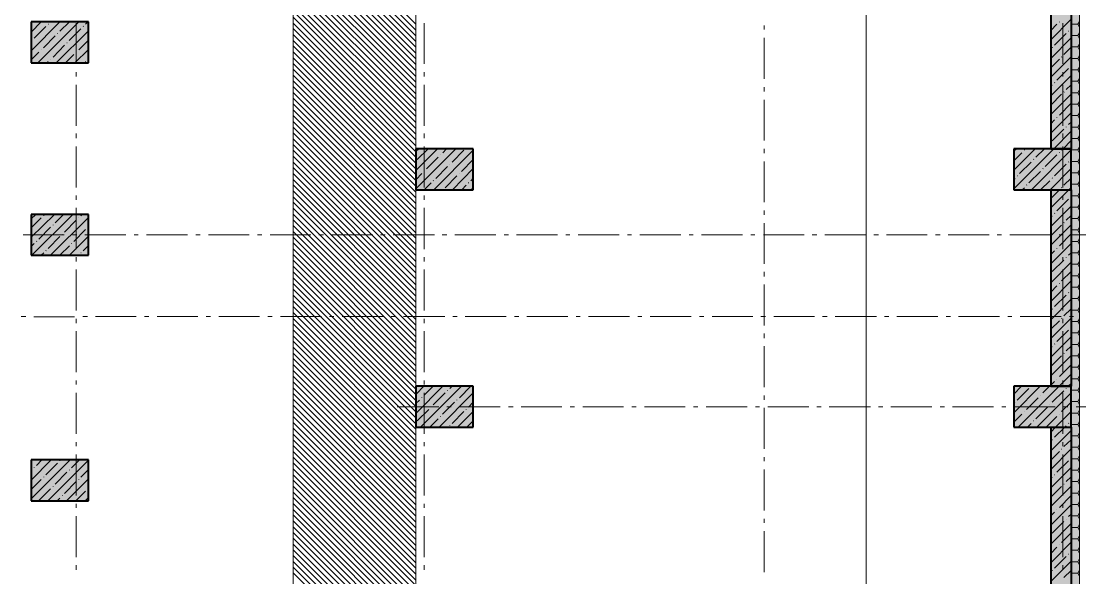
# Model space of a CAD drawing. Header units: millimetres. Extents: x -401725 to 250493, y 305116 to 802890.
# Drawn here: x -375097.91 to -375092.82, y 508982.23 to 508984.91 of the extents above; entities that cross this region are included whole.
import ezdxf

# ---------------------------------------------------------------- set-up
doc = ezdxf.new("R2010")
doc.units = ezdxf.units.MM
doc.layers.add('PDF _Геометрия', color=7, linetype='Continuous', true_color=0x1d1d1d)
doc.layers.add('PDF _Сплошная заливка', color=7, linetype='Continuous', true_color=0xffffff)

msp = doc.modelspace()

# ---------------------------------------------------------------- linework, layer by layer
at = {"layer": 'PDF _Геометрия', "color": 8, "lineweight": 9, "true_color": 0x808080}
msp.add_lwpolyline([(-375093.8513, 508988.3288), (-375093.8513, 508972.0015)], dxfattribs=at)
at = {"layer": 'PDF _Геометрия', "color": 7, "lineweight": 9}
for points in [[(-375092.8263, 508987.8988), (-375092.8263, 508970.4574)], [(-375092.8663, 508987.8605), (-375092.8663, 508970.4566)], [(-375092.8663, 508987.8588), (-375092.8663, 508970.4566)], [(-375096.6063, 508986.2254), (-375096.6063, 508979.9554)], [(-375096.0165, 508980.1621), (-375096.0165, 508986.2256)], [(-375092.9646, 508984.2954), (-375092.9646, 508985.2604)], [(-375097.8665, 508984.9071), (-375097.5914, 508984.9071)], [(-375097.8663, 508984.7088), (-375097.8663, 508984.9071)], [(-375097.6498, 508984.9005), (-375097.6498, 508984.7038)], [(-375097.5914, 508984.9071), (-375097.5914, 508984.7088)], [(-375095.9763, 508984.7038), (-375095.9763, 508984.9004)], [(-375092.9065, 508984.7038), (-375092.9065, 508984.9005)], [(-375094.3431, 508984.8688), (-375094.3431, 508984.8888)], [(-375094.3431, 508984.6321), (-375094.3431, 508984.8288)], [(-375097.5914, 508984.7088), (-375097.8665, 508984.7088)], [(-375097.6498, 508984.6638), (-375097.6498, 508984.6438)], [(-375095.9763, 508984.6438), (-375095.9763, 508984.6638)], [(-375092.9065, 508984.6438), (-375092.9065, 508984.6638)], [(-375097.6498, 508984.6038), (-375097.6498, 508984.4071)], [(-375095.9763, 508984.4071), (-375095.9763, 508984.6038)], [(-375094.3431, 508984.5721), (-375094.3431, 508984.5921)], [(-375092.9065, 508984.4071), (-375092.9065, 508984.6038)], [(-375094.3431, 508984.3355), (-375094.3431, 508984.5321)], [(-375097.6498, 508984.3688), (-375097.6498, 508984.3471)], [(-375095.9763, 508984.3471), (-375095.9763, 508984.3688)], [(-375092.9065, 508984.3471), (-375092.9065, 508984.3688)], [(-375097.6498, 508984.3071), (-375097.6498, 508984.1105)], [(-375096.0165, 508984.0988), (-375096.0165, 508984.2955)], [(-375096.0163, 508984.2954), (-375095.7413, 508984.2954)], [(-375095.9763, 508984.1104), (-375095.9763, 508984.3071)], [(-375095.7413, 508984.2954), (-375095.7413, 508984.0988)], [(-375094.3431, 508984.2755), (-375094.3431, 508984.2955)], [(-375093.1415, 508984.0988), (-375093.1415, 508984.2955)], [(-375092.9065, 508984.1105), (-375092.9065, 508984.3071)], [(-375094.3431, 508984.0388), (-375094.3431, 508984.2354)], [(-375095.7413, 508984.0988), (-375096.0163, 508984.0988)], [(-375092.9646, 508983.1538), (-375092.9646, 508984.0988)], [(-375097.6498, 508984.0721), (-375097.6498, 508984.0505)], [(-375095.9763, 508984.0504), (-375095.9763, 508984.0721)], [(-375092.9065, 508984.0505), (-375092.9065, 508984.0721)], [(-375097.8665, 508983.9805), (-375097.5914, 508983.9805)], [(-375097.8663, 508983.7838), (-375097.8663, 508983.9804)], [(-375097.6498, 508984.0121), (-375097.6498, 508983.8138)], [(-375097.5914, 508983.9805), (-375097.5914, 508983.7838)], [(-375095.9763, 508983.8138), (-375095.9763, 508984.0121)], [(-375094.3431, 508983.9788), (-375094.3431, 508983.9988)], [(-375092.9065, 508983.8138), (-375092.9065, 508984.0121)], [(-375094.3431, 508983.7421), (-375094.3431, 508983.9388)], [(-375097.9048, 508983.8821), (-375097.7082, 508983.8821)], [(-375097.6681, 508983.8821), (-375097.6465, 508983.8821)], [(-375097.6079, 508983.8821), (-375097.4113, 508983.8821)], [(-375097.3716, 508983.8821), (-375097.3515, 508983.8821)], [(-375097.3113, 508983.8821), (-375097.1146, 508983.8821)], [(-375097.0748, 508983.8821), (-375097.0548, 508983.8821)], [(-375097.0146, 508983.8821), (-375096.8179, 508983.8821)], [(-375096.7781, 508983.8821), (-375096.7582, 508983.8821)], [(-375096.7179, 508983.8821), (-375096.5213, 508983.8821)], [(-375096.4833, 508983.8821), (-375096.4615, 508983.8821)], [(-375096.4212, 508983.8821), (-375096.2246, 508983.8821)], [(-375096.1865, 508983.8821), (-375096.1649, 508983.8821)], [(-375096.1262, 508983.8821), (-375095.928, 508983.8821)], [(-375095.8898, 508983.8821), (-375095.8682, 508983.8821)], [(-375095.8296, 508983.8821), (-375095.6329, 508983.8821)], [(-375095.593, 508983.8821), (-375095.5713, 508983.8821)], [(-375095.5328, 508983.8821), (-375095.3363, 508983.8821)], [(-375095.2966, 508983.8821), (-375095.2765, 508983.8821)], [(-375095.2363, 508983.8821), (-375095.0396, 508983.8821)], [(-375094.9998, 508983.8821), (-375094.9798, 508983.8821)], [(-375094.9395, 508983.8821), (-375094.743, 508983.8821)], [(-375094.7031, 508983.8821), (-375094.6832, 508983.8821)], [(-375094.6429, 508983.8821), (-375094.4463, 508983.8821)], [(-375094.4066, 508983.8821), (-375094.3865, 508983.8821)], [(-375094.3463, 508983.8821), (-375094.1496, 508983.8821)], [(-375094.1113, 508983.8821), (-375094.0896, 508983.8821)], [(-375094.0513, 508983.8821), (-375093.853, 508983.8821)], [(-375093.8146, 508983.8821), (-375093.7929, 508983.8821)], [(-375093.7547, 508983.8821), (-375093.558, 508983.8821)], [(-375093.5181, 508983.8821), (-375093.4963, 508983.8821)], [(-375093.4581, 508983.8821), (-375093.2613, 508983.8821)], [(-375093.2216, 508983.8821), (-375093.2015, 508983.8821)], [(-375093.1614, 508983.8821), (-375092.9646, 508983.8821)], [(-375092.9248, 508983.8821), (-375092.9049, 508983.8821)], [(-375092.8647, 508983.8821), (-375092.668, 508983.8821)], [(-375097.5914, 508983.7838), (-375097.8665, 508983.7838)], [(-375097.6498, 508983.7755), (-375097.6498, 508983.7538)], [(-375095.9763, 508983.7538), (-375095.9763, 508983.7754)], [(-375092.9065, 508983.7538), (-375092.9065, 508983.7755)], [(-375097.6498, 508983.7155), (-375097.6498, 508983.5188)], [(-375095.9763, 508983.5188), (-375095.9763, 508983.7154)], [(-375094.3431, 508983.6821), (-375094.3431, 508983.7038)], [(-375092.9065, 508983.5188), (-375092.9065, 508983.7155)], [(-375094.3431, 508983.4455), (-375094.3431, 508983.6438)], [(-375097.9146, 508983.4888), (-375097.8929, 508983.4888)], [(-375097.8545, 508983.4887), (-375097.6579, 508983.4887)], [(-375097.6498, 508983.4788), (-375097.6498, 508983.4571)], [(-375097.6179, 508983.4888), (-375097.5963, 508983.4888)], [(-375097.5579, 508983.4888), (-375097.3613, 508983.4888)], [(-375097.3216, 508983.4888), (-375097.3015, 508983.4888)], [(-375097.2613, 508983.4888), (-375097.0646, 508983.4888)], [(-375097.0249, 508983.4888), (-375097.0048, 508983.4888)], [(-375096.9646, 508983.4888), (-375096.768, 508983.4888)], [(-375096.7281, 508983.4888), (-375096.7082, 508983.4888)], [(-375096.6679, 508983.4888), (-375096.4713, 508983.4888)], [(-375096.4328, 508983.4888), (-375096.4113, 508983.4888)], [(-375096.3712, 508983.4888), (-375096.1746, 508983.4888)], [(-375096.1363, 508983.4888), (-375096.1146, 508983.4888)], [(-375096.0762, 508983.4888), (-375095.878, 508983.4888)], [(-375095.9763, 508983.4571), (-375095.9763, 508983.4788)], [(-375095.8396, 508983.4888), (-375095.8179, 508983.4888)], [(-375095.7796, 508983.4888), (-375095.5829, 508983.4888)], [(-375095.543, 508983.4888), (-375095.5213, 508983.4888)], [(-375095.4828, 508983.4888), (-375095.2863, 508983.4888)], [(-375095.2464, 508983.4888), (-375095.2265, 508983.4888)], [(-375095.1863, 508983.4888), (-375094.9896, 508983.4888)], [(-375094.9499, 508983.4888), (-375094.9299, 508983.4888)], [(-375094.8897, 508983.4888), (-375094.693, 508983.4888)], [(-375094.6528, 508983.4888), (-375094.6329, 508983.4888)], [(-375094.5929, 508983.4888), (-375094.3963, 508983.4888)], [(-375094.3579, 508983.4888), (-375094.3363, 508983.4888)], [(-375094.2963, 508983.4888), (-375094.0996, 508983.4888)], [(-375094.0614, 508983.4888), (-375094.0396, 508983.4888)], [(-375094.0013, 508983.4888), (-375093.803, 508983.4888)], [(-375093.7646, 508983.4888), (-375093.7429, 508983.4888)], [(-375093.7047, 508983.4888), (-375093.508, 508983.4888)], [(-375093.4678, 508983.4888), (-375093.4463, 508983.4888)], [(-375093.408, 508983.4888), (-375093.2113, 508983.4888)], [(-375093.1713, 508983.4888), (-375093.1513, 508983.4888)], [(-375093.1114, 508983.4888), (-375092.9146, 508983.4888)], [(-375092.9065, 508983.4571), (-375092.9065, 508983.4788)], [(-375092.8745, 508983.4888), (-375092.8546, 508983.4888)], [(-375097.6498, 508983.4188), (-375097.6498, 508983.2221)], [(-375095.9763, 508983.2221), (-375095.9763, 508983.4188)], [(-375092.9065, 508983.2221), (-375092.9065, 508983.4188)], [(-375094.3431, 508983.3855), (-375094.3431, 508983.4071)], [(-375094.3431, 508983.1504), (-375094.3431, 508983.3471)], [(-375097.6498, 508983.1821), (-375097.6498, 508983.1621)], [(-375095.9763, 508983.1621), (-375095.9763, 508983.1821)], [(-375092.9065, 508983.1621), (-375092.9065, 508983.1821)], [(-375097.6498, 508983.1221), (-375097.6498, 508982.9255)], [(-375096.0165, 508982.9571), (-375096.0165, 508983.1538)], [(-375096.0163, 508983.1538), (-375095.7413, 508983.1538)], [(-375095.9763, 508982.9254), (-375095.9763, 508983.1221)], [(-375095.7413, 508983.1538), (-375095.7413, 508982.9571)], [(-375094.3431, 508983.0888), (-375094.3431, 508983.1104)], [(-375093.1415, 508982.9571), (-375093.1415, 508983.1538)], [(-375092.9065, 508982.9255), (-375092.9065, 508983.1221)], [(-375096.1064, 508983.0555), (-375095.9065, 508983.0555)], [(-375095.8681, 508983.0555), (-375095.8465, 508983.0555)], [(-375095.8082, 508983.0555), (-375095.6115, 508983.0555)], [(-375095.5716, 508983.0555), (-375095.5498, 508983.0555)], [(-375095.5115, 508983.0555), (-375095.3148, 508983.0555)], [(-375095.2746, 508983.0555), (-375095.2548, 508983.0555)], [(-375095.2149, 508983.0555), (-375095.0181, 508983.0555)], [(-375094.9781, 508983.0555), (-375094.9581, 508983.0555)], [(-375094.9181, 508983.0555), (-375094.7215, 508983.0555)], [(-375094.6814, 508983.0555), (-375094.6615, 508983.0555)], [(-375094.6216, 508983.0555), (-375094.4248, 508983.0555)], [(-375094.3848, 508983.0555), (-375094.3648, 508983.0555)], [(-375094.3431, 508982.8538), (-375094.3431, 508983.0505)], [(-375094.3247, 508983.0555), (-375094.1282, 508983.0555)], [(-375094.0899, 508983.0555), (-375094.0681, 508983.0555)], [(-375094.0299, 508983.0555), (-375093.8315, 508983.0555)], [(-375093.7931, 508983.0555), (-375093.7715, 508983.0555)], [(-375093.7331, 508983.0555), (-375093.5365, 508983.0555)], [(-375093.4966, 508983.0555), (-375093.4748, 508983.0555)], [(-375093.4364, 508983.0555), (-375093.2398, 508983.0555)], [(-375093.1998, 508983.0555), (-375093.1798, 508983.0555)], [(-375093.1398, 508983.0555), (-375092.9432, 508983.0555)], [(-375092.9031, 508983.0555), (-375092.8831, 508983.0555)], [(-375092.8431, 508983.0555), (-375092.6465, 508983.0555)], [(-375095.7413, 508982.9571), (-375096.0163, 508982.9571)], [(-375092.9646, 508981.8354), (-375092.9646, 508982.9571)], [(-375097.6498, 508982.8855), (-375097.6498, 508982.8655)], [(-375095.9763, 508982.8654), (-375095.9763, 508982.8854)], [(-375092.9065, 508982.8655), (-375092.9065, 508982.8855)], [(-375097.6498, 508982.8255), (-375097.6498, 508982.6288)], [(-375095.9763, 508982.6288), (-375095.9763, 508982.8254)], [(-375094.3431, 508982.7938), (-375094.3431, 508982.8138)], [(-375092.9065, 508982.6288), (-375092.9065, 508982.8255)], [(-375097.8665, 508982.8004), (-375097.5914, 508982.8004)], [(-375097.8663, 508982.6038), (-375097.8663, 508982.8004)], [(-375097.5914, 508982.8004), (-375097.5914, 508982.6038)], [(-375094.3431, 508982.5571), (-375094.3431, 508982.7538)], [(-375097.5914, 508982.6038), (-375097.8665, 508982.6038)], [(-375097.6498, 508982.5888), (-375097.6498, 508982.5688)], [(-375095.9763, 508982.5688), (-375095.9763, 508982.5888)], [(-375092.9065, 508982.5688), (-375092.9065, 508982.5888)], [(-375097.6498, 508982.5288), (-375097.6498, 508982.3321)], [(-375095.9763, 508982.3321), (-375095.9763, 508982.5288)], [(-375094.3431, 508982.4971), (-375094.3431, 508982.5171)], [(-375092.9065, 508982.3321), (-375092.9065, 508982.5288)], [(-375094.3431, 508982.2604), (-375094.3431, 508982.4571)], [(-375097.6498, 508982.2938), (-375097.6498, 508982.2721)], [(-375095.9763, 508982.2721), (-375095.9763, 508982.2938)], [(-375092.9065, 508982.2721), (-375092.9065, 508982.2938)]]:
    msp.add_lwpolyline(points, dxfattribs=at)
at = {"layer": 'PDF _Геометрия', "color": 9, "lineweight": 9, "true_color": 0xc3c3c3}
for points in [[(-375096.0165, 508984.8955), (-375096.6066, 508985.4855)], [(-375096.0165, 508984.8671), (-375096.6066, 508985.4571)], [(-375096.0165, 508984.8388), (-375096.6066, 508985.4305)], [(-375096.0165, 508984.8121), (-375096.6066, 508985.4021)], [(-375096.0165, 508984.7838), (-375096.6066, 508985.3738)], [(-375096.0165, 508984.7555), (-375096.6066, 508985.3471)], [(-375096.0165, 508984.7288), (-375096.6066, 508985.3188)], [(-375096.0165, 508984.7005), (-375096.6066, 508985.2905)], [(-375096.0165, 508984.6721), (-375096.6066, 508985.2638)], [(-375096.0165, 508984.6438), (-375096.6066, 508985.2355)], [(-375096.0165, 508984.6171), (-375096.6066, 508985.2072)], [(-375096.0165, 508984.5888), (-375096.6066, 508985.1788)], [(-375096.0165, 508984.5605), (-375096.6066, 508985.1522)], [(-375096.0165, 508984.5338), (-375096.6066, 508985.1238)], [(-375096.0165, 508984.5055), (-375096.6066, 508985.0955)], [(-375096.0165, 508984.4771), (-375096.6066, 508985.0688)], [(-375096.0165, 508984.4505), (-375096.6066, 508985.0405)], [(-375096.0165, 508984.4221), (-375096.6066, 508985.0121)], [(-375096.0165, 508984.3938), (-375096.6066, 508984.9838)], [(-375096.0165, 508984.3655), (-375096.6066, 508984.9571)], [(-375096.0165, 508984.3388), (-375096.6066, 508984.9288)], [(-375096.0165, 508984.3105), (-375096.6066, 508984.9005)], [(-375096.0165, 508984.2821), (-375096.6066, 508984.8738)], [(-375096.0165, 508984.2555), (-375096.6066, 508984.8455)], [(-375096.0165, 508984.2271), (-375096.6066, 508984.8172)], [(-375096.0165, 508984.1988), (-375096.6066, 508984.7905)], [(-375096.0165, 508984.1721), (-375096.6066, 508984.7622)], [(-375096.0165, 508984.1438), (-375096.6066, 508984.7338)], [(-375096.0165, 508984.1155), (-375096.6066, 508984.7055)], [(-375096.0165, 508984.0871), (-375096.6066, 508984.6788)], [(-375096.0165, 508984.0605), (-375096.6066, 508984.6505)], [(-375096.0165, 508984.0321), (-375096.6066, 508984.6221)], [(-375096.0165, 508984.0038), (-375096.6066, 508984.5955)], [(-375096.0165, 508983.9771), (-375096.6066, 508984.5672)], [(-375096.0165, 508983.9488), (-375096.6066, 508984.5388)], [(-375096.0165, 508983.9205), (-375096.6066, 508984.5122)], [(-375096.0165, 508983.8921), (-375096.6066, 508984.4838)], [(-375096.0165, 508983.8655), (-375096.6066, 508984.4555)], [(-375096.0165, 508983.8371), (-375096.6066, 508984.4272)], [(-375096.0165, 508983.8088), (-375096.6066, 508984.4005)], [(-375096.0165, 508983.7821), (-375096.6066, 508984.3722)], [(-375096.0165, 508983.7538), (-375096.6066, 508984.3438)], [(-375096.0165, 508983.7255), (-375096.6066, 508984.3172)], [(-375096.0165, 508983.6988), (-375096.6066, 508984.2888)], [(-375096.0165, 508983.6705), (-375096.6066, 508984.2605)], [(-375096.0165, 508983.6421), (-375096.6066, 508984.2322)], [(-375096.0165, 508983.6138), (-375096.6066, 508984.2055)], [(-375096.0165, 508983.5871), (-375096.6066, 508984.1772)], [(-375096.0165, 508983.5588), (-375096.6066, 508984.1488)], [(-375096.0165, 508983.5305), (-375096.6066, 508984.1222)], [(-375096.0165, 508983.5038), (-375096.6066, 508984.0938)], [(-375096.0165, 508983.4755), (-375096.6066, 508984.0655)], [(-375096.0165, 508983.4471), (-375096.6066, 508984.0388)], [(-375096.0165, 508983.4205), (-375096.6066, 508984.0105)], [(-375096.0165, 508983.3921), (-375096.6066, 508983.9822)], [(-375096.0165, 508983.3638), (-375096.6066, 508983.9538)], [(-375096.0165, 508983.3355), (-375096.6066, 508983.9272)], [(-375096.0165, 508983.3088), (-375096.6066, 508983.8988)], [(-375096.0165, 508983.2805), (-375096.6066, 508983.8705)], [(-375096.0165, 508983.2522), (-375096.6066, 508983.8438)], [(-375096.0165, 508983.2255), (-375096.6066, 508983.8155)], [(-375096.0165, 508983.1972), (-375096.6066, 508983.7872)], [(-375096.0165, 508983.1688), (-375096.6066, 508983.7605)], [(-375096.0165, 508983.1405), (-375096.6066, 508983.7322)], [(-375096.0165, 508983.1138), (-375096.6066, 508983.7038)], [(-375096.0165, 508983.0855), (-375096.6066, 508983.6755)], [(-375096.0165, 508983.0571), (-375096.6066, 508983.6488)], [(-375096.0165, 508983.0305), (-375096.6066, 508983.6205)], [(-375096.0165, 508983.0021), (-375096.6066, 508983.5922)], [(-375096.0165, 508982.9738), (-375096.6066, 508983.5655)], [(-375096.0165, 508982.9471), (-375096.6066, 508983.5372)], [(-375096.0165, 508982.9188), (-375096.6066, 508983.5088)], [(-375096.0165, 508982.8905), (-375096.6066, 508983.4805)], [(-375096.0165, 508982.8622), (-375096.6066, 508983.4538)], [(-375096.0165, 508982.8355), (-375096.6066, 508983.4255)], [(-375096.0165, 508982.8072), (-375096.6066, 508983.3972)], [(-375096.0165, 508982.7788), (-375096.6066, 508983.3705)], [(-375096.0165, 508982.7522), (-375096.6066, 508983.3422)], [(-375096.0165, 508982.7238), (-375096.6066, 508983.3138)], [(-375096.0165, 508982.6955), (-375096.6066, 508983.2872)], [(-375096.0165, 508982.6671), (-375096.6066, 508983.2588)], [(-375096.0165, 508982.6405), (-375096.6066, 508983.2305)], [(-375096.0165, 508982.6121), (-375096.6066, 508983.2022)], [(-375096.0165, 508982.5838), (-375096.6066, 508983.1755)], [(-375096.0165, 508982.5571), (-375096.6066, 508983.1472)], [(-375096.0165, 508982.5288), (-375096.6066, 508983.1188)], [(-375096.0165, 508982.5005), (-375096.6066, 508983.0922)], [(-375096.0165, 508982.4738), (-375096.6066, 508983.0638)], [(-375096.0165, 508982.4455), (-375096.6066, 508983.0355)], [(-375096.0165, 508982.4172), (-375096.6066, 508983.0088)], [(-375096.0165, 508982.3888), (-375096.6066, 508982.9805)], [(-375096.0165, 508982.3622), (-375096.6066, 508982.9522)], [(-375096.0165, 508982.3338), (-375096.6066, 508982.9238)], [(-375096.0165, 508982.3055), (-375096.6066, 508982.8972)], [(-375096.0165, 508982.2788), (-375096.6066, 508982.8688)], [(-375096.0165, 508982.2505), (-375096.6066, 508982.8405)], [(-375096.0165, 508982.2221), (-375096.6066, 508982.8138)], [(-375096.0165, 508982.1955), (-375096.6066, 508982.7855)], [(-375096.0165, 508982.1671), (-375096.6066, 508982.7572)], [(-375096.0165, 508982.1388), (-375096.6066, 508982.7288)], [(-375096.0165, 508982.1105), (-375096.6066, 508982.7022)], [(-375096.0165, 508982.0838), (-375096.6066, 508982.6738)], [(-375096.0165, 508982.0555), (-375096.6066, 508982.6455)], [(-375096.0165, 508982.0272), (-375096.6066, 508982.6188)], [(-375096.0165, 508982.0005), (-375096.6066, 508982.5905)], [(-375096.0165, 508981.9722), (-375096.6066, 508982.5622)], [(-375096.0165, 508981.9438), (-375096.6066, 508982.5355)], [(-375096.0165, 508981.9155), (-375096.6066, 508982.5072)], [(-375096.0165, 508981.8888), (-375096.6066, 508982.4788)], [(-375096.0165, 508981.8605), (-375096.6066, 508982.4505)], [(-375096.0165, 508981.8321), (-375096.6066, 508982.4238)], [(-375096.0165, 508981.8055), (-375096.6066, 508982.3955)], [(-375096.0165, 508981.7771), (-375096.6066, 508982.3672)], [(-375096.0165, 508981.7488), (-375096.6066, 508982.3405)], [(-375096.0165, 508981.7221), (-375096.6066, 508982.3122)], [(-375096.0165, 508981.6938), (-375096.6066, 508982.2838)], [(-375096.0165, 508981.6655), (-375096.6066, 508982.2572)]]:
    msp.add_lwpolyline(points, dxfattribs=at)
at = {"layer": 'PDF _Геометрия', "color": 7, "lineweight": 40}
for points in [[(-375092.8663, 508985.2604), (-375092.8663, 508984.2954), (-375093.1414, 508984.2954)], [(-375092.9646, 508985.2604), (-375092.9646, 508984.2954)], [(-375097.5914, 508984.9071), (-375097.8665, 508984.9071)], [(-375097.8663, 508984.9071), (-375097.8663, 508984.7088)], [(-375097.5914, 508984.7088), (-375097.5914, 508984.9071)], [(-375097.8665, 508984.7088), (-375097.5914, 508984.7088)], [(-375096.0165, 508984.2955), (-375096.0165, 508984.0988)], [(-375095.7413, 508984.2954), (-375096.0163, 508984.2954)], [(-375095.7413, 508984.0988), (-375095.7413, 508984.2954)], [(-375093.1415, 508984.2955), (-375093.1415, 508984.0988)], [(-375092.9646, 508984.0988), (-375092.8663, 508984.0988), (-375092.8663, 508984.2954)], [(-375092.9646, 508984.2954), (-375092.8663, 508984.2954)], [(-375096.0163, 508984.0988), (-375095.7413, 508984.0988)], [(-375092.8663, 508984.0988), (-375092.8663, 508983.1538), (-375093.1414, 508983.1538)], [(-375093.1414, 508984.0988), (-375092.8663, 508984.0988)], [(-375092.9646, 508984.0988), (-375092.9646, 508983.1538)], [(-375097.5914, 508983.9805), (-375097.8665, 508983.9805)], [(-375097.8663, 508983.9804), (-375097.8663, 508983.7838)], [(-375097.5914, 508983.7838), (-375097.5914, 508983.9805)], [(-375097.8665, 508983.7838), (-375097.5914, 508983.7838)], [(-375096.0165, 508983.1538), (-375096.0165, 508982.9571)], [(-375095.7413, 508983.1538), (-375096.0163, 508983.1538)], [(-375095.7413, 508982.9571), (-375095.7413, 508983.1538)], [(-375093.1415, 508983.1538), (-375093.1415, 508982.9571)], [(-375092.9646, 508982.9571), (-375092.8663, 508982.9571), (-375092.8663, 508983.1538)], [(-375092.9646, 508983.1538), (-375092.8663, 508983.1538)], [(-375096.0163, 508982.9571), (-375095.7413, 508982.9571)], [(-375092.8663, 508982.9571), (-375092.8663, 508981.8354), (-375093.1414, 508981.8354)], [(-375093.1414, 508982.9571), (-375092.8663, 508982.9571)], [(-375092.9646, 508982.9571), (-375092.9646, 508981.8354)], [(-375097.5914, 508982.8004), (-375097.8665, 508982.8004)], [(-375097.8663, 508982.8004), (-375097.8663, 508982.6038)], [(-375097.5914, 508982.6038), (-375097.5914, 508982.8004)], [(-375097.8665, 508982.6038), (-375097.5914, 508982.6038)]]:
    msp.add_lwpolyline(points, dxfattribs=at)
at = {"layer": 'PDF _Геометрия', "lineweight": 9}
for points in [[(-375097.8664, 508984.9021), (-375097.863, 508984.9071)], [(-375097.8663, 508984.7671), (-375097.728, 508984.9071)], [(-375097.8662, 508984.8571), (-375097.8179, 508984.9071)], [(-375097.8348, 508984.7088), (-375097.6381, 508984.9071)], [(-375097.7848, 508984.8955), (-375097.7832, 508984.8955)], [(-375097.7731, 508984.9055), (-375097.7731, 508984.9071)], [(-375097.728, 508984.8621), (-375097.6829, 508984.9071)], [(-375097.6048, 508984.8954), (-375097.593, 508984.9071)], [(-375092.9649, 508984.8654), (-375092.9347, 508984.8955)], [(-375092.9646, 508984.8204), (-375092.8663, 508984.9188)], [(-375092.9231, 508984.9055), (-375092.9231, 508984.9071)], [(-375092.8663, 508984.8954), (-375092.8348, 508984.8954)], [(-375092.8347, 508984.8954), (-375092.8263, 508984.9088)], [(-375092.8263, 508984.8804), (-375092.8347, 508984.8954)], [(-375097.8515, 508984.8271), (-375097.7965, 508984.8838)], [(-375097.7465, 508984.7088), (-375097.5914, 508984.8638)], [(-375097.7398, 508984.8504), (-375097.7381, 508984.8504)], [(-375097.6831, 508984.8171), (-375097.6281, 508984.8721)], [(-375097.6164, 508984.8838), (-375097.6147, 508984.8855)], [(-375092.9462, 508984.7938), (-375092.8896, 508984.8504)], [(-375092.8796, 508984.8621), (-375092.878, 508984.8621)], [(-375092.8679, 508984.8721), (-375092.8663, 508984.8738)], [(-375092.8663, 508984.8405), (-375092.8348, 508984.8405)], [(-375092.8347, 508984.8405), (-375092.8263, 508984.8538)], [(-375092.8263, 508984.8254), (-375092.8347, 508984.8405)], [(-375097.8631, 508984.8171), (-375097.8614, 508984.8171)], [(-375097.8065, 508984.7821), (-375097.7514, 508984.8388)], [(-375097.7612, 508984.7371), (-375097.7063, 508984.7938)], [(-375097.6947, 508984.8054), (-375097.693, 508984.8054)], [(-375097.638, 508984.7721), (-375097.5914, 508984.8188)], [(-375092.9646, 508984.7304), (-375092.8663, 508984.8288)], [(-375092.8347, 508984.7854), (-375092.8263, 508984.7988)], [(-375097.8662, 508984.7238), (-375097.8296, 508984.7604)], [(-375097.8179, 508984.7721), (-375097.8179, 508984.7721)], [(-375097.7016, 508984.7088), (-375097.6615, 508984.7488)], [(-375097.6563, 508984.7088), (-375097.5914, 508984.7738)], [(-375097.6498, 508984.7605), (-375097.6498, 508984.7605)], [(-375092.9646, 508984.6404), (-375092.8663, 508984.7388)], [(-375092.9581, 508984.7821), (-375092.9565, 508984.7838)], [(-375092.913, 508984.7371), (-375092.9114, 508984.7388)], [(-375092.9013, 508984.7488), (-375092.8663, 508984.7838)], [(-375092.8663, 508984.7855), (-375092.8348, 508984.7855)], [(-375092.8263, 508984.7704), (-375092.8347, 508984.7854)], [(-375092.8347, 508984.7305), (-375092.8263, 508984.7438)], [(-375097.7898, 508984.7088), (-375097.7848, 508984.7155)], [(-375097.7731, 508984.7271), (-375097.7731, 508984.7271)], [(-375097.6047, 508984.7154), (-375097.6047, 508984.7171)], [(-375097.5931, 508984.7271), (-375097.5914, 508984.7288)], [(-375092.9648, 508984.6854), (-375092.9231, 508984.7271)], [(-375092.8679, 508984.6921), (-375092.8663, 508984.6938)], [(-375092.8663, 508984.7305), (-375092.8348, 508984.7305)], [(-375092.8263, 508984.7154), (-375092.8347, 508984.7305)], [(-375092.8347, 508984.6754), (-375092.8263, 508984.6888)], [(-375092.9646, 508984.5504), (-375092.8663, 508984.6488)], [(-375092.9345, 508984.6254), (-375092.8796, 508984.6821)], [(-375092.8663, 508984.6755), (-375092.8348, 508984.6755)], [(-375092.8263, 508984.6604), (-375092.8347, 508984.6754)], [(-375092.9648, 508984.5954), (-375092.9581, 508984.6038)], [(-375092.9464, 508984.6138), (-375092.9448, 508984.6155)], [(-375092.8897, 508984.5804), (-375092.8663, 508984.6038)], [(-375092.8663, 508984.6204), (-375092.8348, 508984.6204)], [(-375092.8347, 508984.6204), (-375092.8263, 508984.6338)], [(-375092.8263, 508984.6055), (-375092.8347, 508984.6204)], [(-375092.9647, 508984.5054), (-375092.913, 508984.5588)], [(-375092.9646, 508984.4604), (-375092.8663, 508984.5588)], [(-375092.9013, 508984.5688), (-375092.8997, 508984.5704)], [(-375092.8663, 508984.5654), (-375092.8348, 508984.5654)], [(-375092.8347, 508984.5654), (-375092.8263, 508984.5788)], [(-375092.8263, 508984.5504), (-375092.8347, 508984.5654)], [(-375092.9231, 508984.4571), (-375092.8682, 508984.5138)], [(-375092.8663, 508984.5105), (-375092.8348, 508984.5105)], [(-375092.8347, 508984.5104), (-375092.8263, 508984.5238)], [(-375092.8263, 508984.4955), (-375092.8347, 508984.5104)], [(-375092.9647, 508984.4154), (-375092.9464, 508984.4355)], [(-375092.9646, 508984.3704), (-375092.8663, 508984.4688)], [(-375092.9347, 508984.4455), (-375092.9347, 508984.4471)], [(-375092.8663, 508984.4555), (-375092.8348, 508984.4555)], [(-375092.8347, 508984.4555), (-375092.8263, 508984.4688)], [(-375092.8263, 508984.4404), (-375092.8347, 508984.4555)], [(-375092.9579, 508984.3338), (-375092.9013, 508984.3904)], [(-375092.8896, 508984.4004), (-375092.8896, 508984.4021)], [(-375092.8795, 508984.4121), (-375092.8663, 508984.4238)], [(-375092.8663, 508984.4005), (-375092.8348, 508984.4005)], [(-375092.8347, 508984.4004), (-375092.8263, 508984.4138)], [(-375092.8263, 508984.3854), (-375092.8347, 508984.4004)], [(-375092.9495, 508984.2954), (-375092.8663, 508984.3804)], [(-375092.9045, 508984.2954), (-375092.8663, 508984.3354)], [(-375092.8663, 508984.3455), (-375092.8348, 508984.3455)], [(-375092.8347, 508984.3455), (-375092.8263, 508984.3588)], [(-375092.8263, 508984.3304), (-375092.8347, 508984.3455)], [(-375096.0165, 508984.1038), (-375095.8247, 508984.2954)], [(-375096.0163, 508984.1938), (-375095.913, 508984.2954)], [(-375096.0162, 508984.2838), (-375096.0029, 508984.2954)], [(-375096.0115, 508984.2438), (-375095.9581, 508984.2955)], [(-375095.9314, 508984.0988), (-375095.7413, 508984.2888)], [(-375095.8881, 508984.2771), (-375095.8698, 508984.2955)], [(-375095.843, 508984.2321), (-375095.7864, 508984.2888)], [(-375093.1416, 508984.2838), (-375093.1298, 508984.2955)], [(-375093.1414, 508984.1038), (-375092.9497, 508984.2955)], [(-375093.1413, 508984.1938), (-375093.0396, 508984.2954)], [(-375093.0915, 508984.2888), (-375093.0915, 508984.2905)], [(-375093.0578, 508984.0988), (-375092.8663, 508984.2904)], [(-375093.0364, 508984.2555), (-375092.9948, 508984.2954)], [(-375092.9132, 508984.2888), (-375092.9049, 508984.2955)], [(-375092.8663, 508984.2904), (-375092.8348, 508984.2904)], [(-375092.8347, 508984.2904), (-375092.8263, 508984.3038)], [(-375092.8263, 508984.2754), (-375092.8347, 508984.2904)], [(-375095.9664, 508984.1988), (-375095.9098, 508984.2555)], [(-375095.8981, 508984.2671), (-375095.8981, 508984.2671)], [(-375095.798, 508984.1871), (-375095.7413, 508984.2438)], [(-375093.1415, 508984.2388), (-375093.1032, 508984.2771)], [(-375093.1147, 508984.1771), (-375093.0581, 508984.2321)], [(-375093.048, 508984.2438), (-375093.0464, 508984.2455)], [(-375092.9915, 508984.2105), (-375092.9347, 508984.2671)], [(-375092.9231, 508984.2771), (-375092.9231, 508984.2788)], [(-375092.8796, 508984.2321), (-375092.878, 508984.2338)], [(-375092.8679, 508984.2438), (-375092.8663, 508984.2454)], [(-375092.8663, 508984.2355), (-375092.8348, 508984.2355)], [(-375092.8347, 508984.2354), (-375092.8263, 508984.2488)], [(-375092.8263, 508984.2205), (-375092.8347, 508984.2354)], [(-375095.9763, 508984.1871), (-375095.9763, 508984.1888)], [(-375095.9214, 508984.1538), (-375095.8647, 508984.2104)], [(-375095.853, 508984.2221), (-375095.853, 508984.2221)], [(-375095.8413, 508984.0988), (-375095.7413, 508984.2004)], [(-375093.0696, 508984.1321), (-375093.013, 508984.1871)], [(-375093.0029, 508984.1988), (-375093.0013, 508984.2004)], [(-375092.9679, 508984.0988), (-375092.8663, 508984.2004)], [(-375092.9462, 508984.1654), (-375092.8896, 508984.2221)], [(-375092.8663, 508984.1805), (-375092.8348, 508984.1805)], [(-375092.8347, 508984.1804), (-375092.8263, 508984.1938)], [(-375092.8263, 508984.1654), (-375092.8347, 508984.1804)], [(-375096.0163, 508984.1488), (-375095.988, 508984.1771)], [(-375095.9765, 508984.0988), (-375095.9432, 508984.1321)], [(-375095.9332, 508984.1421), (-375095.9315, 508984.1438)], [(-375095.8764, 508984.1088), (-375095.8198, 508984.1655)], [(-375095.8082, 508984.1771), (-375095.8082, 508984.1771)], [(-375095.7648, 508984.1321), (-375095.7631, 508984.1321)], [(-375095.7529, 508984.1421), (-375095.7413, 508984.1554)], [(-375093.1414, 508984.1488), (-375093.1363, 508984.1538)], [(-375093.1262, 508984.1654), (-375093.1246, 508984.1654)], [(-375093.013, 508984.0988), (-375092.9682, 508984.1421)], [(-375092.9581, 508984.1538), (-375092.9565, 508984.1555)], [(-375092.9013, 508984.1204), (-375092.8663, 508984.1554)], [(-375092.8347, 508984.1254), (-375092.8263, 508984.1388)], [(-375095.7964, 508984.0988), (-375095.7747, 508984.1204)], [(-375095.7514, 508984.0988), (-375095.7413, 508984.1104)], [(-375093.1014, 508984.0988), (-375093.0915, 508984.1088)], [(-375093.0814, 508984.1205), (-375093.0798, 508984.1221)], [(-375092.9648, 508984.0571), (-375092.9231, 508984.0988)], [(-375092.9647, 508984.0121), (-375092.878, 508984.0988)], [(-375092.913, 508984.1088), (-375092.9114, 508984.1104)], [(-375092.8779, 508984.0988), (-375092.8663, 508984.1104)], [(-375092.8663, 508984.1255), (-375092.8348, 508984.1255)], [(-375092.8263, 508984.1104), (-375092.8347, 508984.1254)], [(-375092.8347, 508984.0705), (-375092.8263, 508984.0838)], [(-375092.9345, 508983.9971), (-375092.8796, 508984.0538)], [(-375092.8679, 508984.0638), (-375092.8663, 508984.0654)], [(-375092.8663, 508984.0705), (-375092.8348, 508984.0705)], [(-375092.8263, 508984.0554), (-375092.8347, 508984.0705)], [(-375092.8347, 508984.0154), (-375092.8263, 508984.0288)], [(-375097.8666, 508983.9588), (-375097.8448, 508983.9805)], [(-375097.8662, 508983.8704), (-375097.7546, 508983.9804)], [(-375097.8629, 508983.7838), (-375097.6664, 508983.9805)], [(-375097.8063, 508983.9738), (-375097.8063, 508983.9754)], [(-375097.7515, 508983.9405), (-375097.7115, 508983.9805)], [(-375097.628, 508983.9738), (-375097.6213, 508983.9804)], [(-375092.9648, 508983.9671), (-375092.9581, 508983.9738)], [(-375092.9646, 508983.9221), (-375092.8663, 508984.0204)], [(-375092.9464, 508983.9855), (-375092.9448, 508983.9871)], [(-375092.8897, 508983.9521), (-375092.8663, 508983.9754)], [(-375092.8663, 508984.0155), (-375092.8348, 508984.0155)], [(-375092.8263, 508984.0004), (-375092.8347, 508984.0154)], [(-375092.8347, 508983.9605), (-375092.8263, 508983.9738)], [(-375097.8662, 508983.9154), (-375097.8179, 508983.9638)], [(-375097.7732, 508983.7838), (-375097.5914, 508983.9655)], [(-375097.7614, 508983.9288), (-375097.7614, 508983.9305)], [(-375097.7064, 508983.8955), (-375097.6498, 508983.9521)], [(-375097.6381, 508983.9638), (-375097.6381, 508983.9638)], [(-375092.9647, 508983.8771), (-375092.913, 508983.9288)], [(-375092.9646, 508983.8321), (-375092.8663, 508983.9304)], [(-375092.9013, 508983.9405), (-375092.8997, 508983.9421)], [(-375092.8663, 508983.9604), (-375092.8348, 508983.9604)], [(-375092.8263, 508983.9454), (-375092.8347, 508983.9605)], [(-375097.8298, 508983.8621), (-375097.7731, 508983.9188)], [(-375097.7846, 508983.8171), (-375097.728, 508983.8738)], [(-375097.7163, 508983.8854), (-375097.7163, 508983.8854)], [(-375097.683, 508983.7838), (-375097.5914, 508983.8755)], [(-375097.6614, 508983.8505), (-375097.6047, 508983.9071)], [(-375097.593, 508983.9188), (-375097.593, 508983.9188)], [(-375092.9231, 508983.8288), (-375092.8682, 508983.8855)], [(-375092.8663, 508983.9055), (-375092.8348, 508983.9055)], [(-375092.8347, 508983.9054), (-375092.8263, 508983.9188)], [(-375092.8263, 508983.8904), (-375092.8347, 508983.9054)], [(-375097.8664, 508983.8255), (-375097.8514, 508983.8405)], [(-375097.8414, 508983.8504), (-375097.8397, 508983.8521)], [(-375097.728, 508983.7837), (-375097.6829, 508983.8288)], [(-375097.6732, 508983.8405), (-375097.6715, 508983.8405)], [(-375097.6164, 508983.8055), (-375097.5914, 508983.8304)], [(-375092.9646, 508983.7421), (-375092.8663, 508983.8404)], [(-375092.8663, 508983.8505), (-375092.8348, 508983.8505)], [(-375092.8347, 508983.8504), (-375092.8263, 508983.8638)], [(-375092.8263, 508983.8355), (-375092.8347, 508983.8504)], [(-375097.818, 508983.7838), (-375097.8063, 508983.7954)], [(-375097.7965, 508983.8055), (-375097.7949, 508983.8071)], [(-375097.6281, 508983.7955), (-375097.6264, 508983.7955)], [(-375097.5931, 508983.7838), (-375097.5914, 508983.7855)], [(-375092.9647, 508983.7871), (-375092.9464, 508983.8054)], [(-375092.9347, 508983.8171), (-375092.9347, 508983.8188)], [(-375092.8896, 508983.7721), (-375092.8896, 508983.7738)], [(-375092.8795, 508983.7838), (-375092.8663, 508983.7954)], [(-375092.8663, 508983.7955), (-375092.8348, 508983.7955)], [(-375092.8347, 508983.7954), (-375092.8263, 508983.8088)], [(-375092.8263, 508983.7804), (-375092.8347, 508983.7954)], [(-375092.9646, 508983.6521), (-375092.8663, 508983.7504)], [(-375092.9579, 508983.7054), (-375092.9013, 508983.7604)], [(-375092.8663, 508983.7405), (-375092.8348, 508983.7405)], [(-375092.8347, 508983.7404), (-375092.8263, 508983.7538)], [(-375092.8263, 508983.7255), (-375092.8347, 508983.7404)], [(-375092.9129, 508983.6604), (-375092.8663, 508983.7054)], [(-375092.8663, 508983.6854), (-375092.8348, 508983.6854)], [(-375092.8347, 508983.6854), (-375092.8263, 508983.6988)], [(-375092.8263, 508983.6704), (-375092.8347, 508983.6854)], [(-375092.9649, 508983.6071), (-375092.9347, 508983.6371)], [(-375092.9646, 508983.5621), (-375092.8663, 508983.6604)], [(-375092.9231, 508983.6488), (-375092.9231, 508983.6504)], [(-375092.8663, 508983.6305), (-375092.8348, 508983.6305)], [(-375092.8347, 508983.6304), (-375092.8263, 508983.6438)], [(-375092.8263, 508983.6154), (-375092.8347, 508983.6304)], [(-375092.9646, 508983.4738), (-375092.8663, 508983.5721)], [(-375092.9462, 508983.5371), (-375092.8896, 508983.5921)], [(-375092.8796, 508983.6038), (-375092.878, 508983.6054)], [(-375092.8679, 508983.6154), (-375092.8663, 508983.6171)], [(-375092.8663, 508983.5755), (-375092.8348, 508983.5755)], [(-375092.8347, 508983.5755), (-375092.8263, 508983.5888)], [(-375092.8263, 508983.5604), (-375092.8347, 508983.5755)], [(-375092.9581, 508983.5255), (-375092.9565, 508983.5271)], [(-375092.9013, 508983.4921), (-375092.8663, 508983.5271)], [(-375092.8663, 508983.5205), (-375092.8348, 508983.5205)], [(-375092.8347, 508983.5204), (-375092.8263, 508983.5338)], [(-375092.8263, 508983.5054), (-375092.8347, 508983.5204)], [(-375092.9648, 508983.4288), (-375092.9231, 508983.4688)], [(-375092.9646, 508983.3838), (-375092.8663, 508983.4821)], [(-375092.913, 508983.4804), (-375092.9114, 508983.4821)], [(-375092.8663, 508983.4655), (-375092.8348, 508983.4655)], [(-375092.8347, 508983.4654), (-375092.8263, 508983.4788)], [(-375092.8263, 508983.4505), (-375092.8347, 508983.4654)], [(-375092.9345, 508983.3688), (-375092.8796, 508983.4238)], [(-375092.8679, 508983.4354), (-375092.8663, 508983.4371)], [(-375092.8347, 508983.4104), (-375092.8263, 508983.4238)], [(-375092.9646, 508983.2938), (-375092.8663, 508983.3921)], [(-375092.8663, 508983.4105), (-375092.8348, 508983.4105)], [(-375092.8263, 508983.3954), (-375092.8347, 508983.4104)], [(-375092.8347, 508983.3554), (-375092.8263, 508983.3688)], [(-375092.9648, 508983.3388), (-375092.9581, 508983.3454)], [(-375092.9464, 508983.3571), (-375092.9448, 508983.3588)], [(-375092.9013, 508983.3121), (-375092.8997, 508983.3138)], [(-375092.8897, 508983.3238), (-375092.8663, 508983.3471)], [(-375092.8663, 508983.3554), (-375092.8348, 508983.3554)], [(-375092.8263, 508983.3405), (-375092.8347, 508983.3554)], [(-375092.8347, 508983.3004), (-375092.8263, 508983.3138)], [(-375092.9647, 508983.2488), (-375092.913, 508983.3004)], [(-375092.9646, 508983.2038), (-375092.8663, 508983.3021)], [(-375092.8663, 508983.3005), (-375092.8348, 508983.3005)], [(-375092.8263, 508983.2854), (-375092.8347, 508983.3004)], [(-375092.9247, 508983.1538), (-375092.8663, 508983.2121)], [(-375092.9231, 508983.2005), (-375092.8682, 508983.2555)], [(-375092.8663, 508983.2455), (-375092.8348, 508983.2455)], [(-375092.8347, 508983.2454), (-375092.8263, 508983.2588)], [(-375092.8263, 508983.2304), (-375092.8347, 508983.2454)], [(-375092.9647, 508983.1588), (-375092.9464, 508983.1771)], [(-375092.9347, 508983.1888), (-375092.9347, 508983.1888)], [(-375092.8795, 508983.1554), (-375092.8663, 508983.1671)], [(-375092.8663, 508983.1905), (-375092.8348, 508983.1905)], [(-375092.8347, 508983.1905), (-375092.8263, 508983.2038)], [(-375092.8263, 508983.1754), (-375092.8347, 508983.1905)], [(-375096.0163, 508983.1154), (-375095.9779, 508983.1538)], [(-375096.0162, 508983.0254), (-375095.888, 508983.1538)], [(-375095.9947, 508982.9571), (-375095.7981, 508983.1538)], [(-375095.9765, 508983.1105), (-375095.9331, 508983.1538)], [(-375095.9331, 508983.0654), (-375095.8763, 508983.1221)], [(-375095.9047, 508982.9571), (-375095.7413, 508983.1221)], [(-375095.8647, 508983.1321), (-375095.8647, 508983.1338)], [(-375095.853, 508983.1438), (-375095.8429, 508983.1538)], [(-375095.8079, 508983.0988), (-375095.753, 508983.1538)], [(-375093.1415, 508983.1155), (-375093.1048, 508983.1538)], [(-375093.1414, 508983.0271), (-375093.0146, 508983.1538)], [(-375093.1263, 508983.0871), (-375093.0698, 508983.1438)], [(-375093.1214, 508982.9571), (-375092.9247, 508983.1538)], [(-375093.0312, 508982.9571), (-375092.8663, 508983.1221)], [(-375093.013, 508983.1104), (-375093.013, 508983.1104)], [(-375093.0031, 508983.1221), (-375092.9698, 508983.1538)], [(-375092.9579, 508983.0771), (-375092.9013, 508983.1321)], [(-375092.8896, 508983.1438), (-375092.8896, 508983.1454)], [(-375092.8663, 508983.1355), (-375092.8348, 508983.1355)], [(-375092.8347, 508983.1354), (-375092.8263, 508983.1504)], [(-375092.8263, 508983.1204), (-375092.8347, 508983.1354)], [(-375096.0164, 508983.0704), (-375095.9997, 508983.0871)], [(-375095.988, 508983.0988), (-375095.988, 508983.1004)], [(-375095.8883, 508983.0205), (-375095.8315, 508983.0772)], [(-375095.8198, 508983.0871), (-375095.8198, 508983.0888)], [(-375095.7647, 508983.0538), (-375095.7413, 508983.0771)], [(-375093.1363, 508983.0771), (-375093.1363, 508983.0771)], [(-375093.0813, 508983.0421), (-375093.0247, 508983.0988)], [(-375092.9682, 508983.0655), (-375092.9682, 508983.0655)], [(-375092.9129, 508983.0321), (-375092.8663, 508983.0771)], [(-375092.8663, 508983.0804), (-375092.8348, 508983.0804)], [(-375092.8347, 508983.0804), (-375092.8263, 508983.0954)], [(-375092.8263, 508983.0655), (-375092.8347, 508983.0804)], [(-375096.0115, 508982.9871), (-375095.9549, 508983.0422)], [(-375095.9432, 508983.0538), (-375095.9432, 508983.0555)], [(-375095.8981, 508983.0088), (-375095.8981, 508983.0105)], [(-375095.843, 508982.9755), (-375095.7864, 508983.0321)], [(-375095.8164, 508982.9571), (-375095.7413, 508983.0321)], [(-375095.7747, 508983.0421), (-375095.7747, 508983.0438)], [(-375093.1415, 508982.9822), (-375093.1032, 508983.0205)], [(-375093.0915, 508983.0321), (-375093.0915, 508983.0321)], [(-375093.0365, 508982.9972), (-375092.9798, 508983.0538)], [(-375092.9864, 508982.9571), (-375092.9347, 508983.0088)], [(-375092.9412, 508982.9571), (-375092.8663, 508983.0321)], [(-375092.9231, 508983.0204), (-375092.9231, 508983.0204)], [(-375092.8663, 508983.0255), (-375092.8348, 508983.0255)], [(-375092.8347, 508983.0254), (-375092.8263, 508983.0405)], [(-375092.8263, 508983.0104), (-375092.8347, 508983.0254)], [(-375095.9499, 508982.9571), (-375095.9098, 508982.9971)], [(-375095.853, 508982.9638), (-375095.853, 508982.9654)], [(-375095.7713, 508982.9571), (-375095.7413, 508982.9871)], [(-375093.0763, 508982.9571), (-375093.0581, 508982.9754)], [(-375093.048, 508982.9871), (-375093.0464, 508982.9871)], [(-375092.9647, 508982.9338), (-375092.9413, 508982.9571)], [(-375092.9465, 508982.9088), (-375092.8964, 508982.9571)], [(-375092.8964, 508982.9571), (-375092.8896, 508982.9638)], [(-375092.8796, 508982.9754), (-375092.878, 508982.9771)], [(-375092.8679, 508982.9871), (-375092.8663, 508982.9871)], [(-375092.8663, 508982.9705), (-375092.8348, 508982.9705)], [(-375092.8347, 508982.9704), (-375092.8263, 508982.9854)], [(-375092.8263, 508982.9555), (-375092.8347, 508982.9704)], [(-375092.9646, 508982.8438), (-375092.8663, 508982.9421)], [(-375092.8663, 508982.9155), (-375092.8348, 508982.9155)], [(-375092.8347, 508982.9154), (-375092.8263, 508982.9304)], [(-375092.8263, 508982.9004), (-375092.8347, 508982.9154)], [(-375092.9581, 508982.8971), (-375092.9565, 508982.8971)], [(-375092.9013, 508982.8638), (-375092.8663, 508982.8971)], [(-375092.8663, 508982.8605), (-375092.8348, 508982.8605)], [(-375092.8347, 508982.8604), (-375092.8263, 508982.8754)], [(-375092.8263, 508982.8454), (-375092.8347, 508982.8604)], [(-375092.9648, 508982.7988), (-375092.9231, 508982.8405)], [(-375092.9646, 508982.7538), (-375092.8663, 508982.8538)], [(-375092.913, 508982.8521), (-375092.9114, 508982.8521)], [(-375092.8679, 508982.8071), (-375092.8663, 508982.8071)], [(-375092.8663, 508982.8055), (-375092.8348, 508982.8055)], [(-375092.8347, 508982.8055), (-375092.8263, 508982.8204)], [(-375092.8263, 508982.7904), (-375092.8347, 508982.8055)], [(-375097.8666, 508982.7021), (-375097.7699, 508982.8005)], [(-375097.8665, 508982.7921), (-375097.8598, 508982.8005)], [(-375097.8663, 508982.6121), (-375097.6797, 508982.8004)], [(-375097.8514, 508982.7621), (-375097.8514, 508982.7638)], [(-375097.8415, 508982.7738), (-375097.8147, 508982.8004)], [(-375097.7965, 508982.7288), (-375097.7397, 508982.7838)], [(-375097.7864, 508982.6038), (-375097.5914, 508982.7988)], [(-375097.728, 508982.7954), (-375097.728, 508982.7971)], [(-375097.6733, 508982.7621), (-375097.6348, 508982.8005)], [(-375097.6279, 508982.7171), (-375097.5914, 508982.7538)], [(-375092.9646, 508982.6654), (-375092.8663, 508982.7638)], [(-375092.9345, 508982.7404), (-375092.8796, 508982.7954)], [(-375092.8347, 508982.7504), (-375092.8263, 508982.7654)], [(-375097.8664, 508982.7471), (-375097.863, 508982.7505)], [(-375097.8662, 508982.6571), (-375097.8179, 508982.7054)], [(-375097.8063, 508982.7171), (-375097.8063, 508982.7187)], [(-375097.7512, 508982.6838), (-375097.6946, 508982.7404)], [(-375097.6965, 508982.6038), (-375097.5914, 508982.7088)], [(-375097.6829, 508982.7504), (-375097.6829, 508982.7521)], [(-375097.6381, 508982.7055), (-375097.6381, 508982.7071)], [(-375092.9648, 508982.7105), (-375092.9581, 508982.7171)], [(-375092.9464, 508982.7288), (-375092.9448, 508982.7288)], [(-375092.8897, 508982.6954), (-375092.8663, 508982.7188)], [(-375092.8663, 508982.7504), (-375092.8348, 508982.7504)], [(-375092.8263, 508982.7354), (-375092.8347, 508982.7504)], [(-375092.8347, 508982.6954), (-375092.8263, 508982.7104)], [(-375097.8298, 508982.6055), (-375097.7731, 508982.6605)], [(-375097.7614, 508982.6721), (-375097.7614, 508982.6738)], [(-375097.7064, 508982.6388), (-375097.6498, 508982.6955)], [(-375097.6513, 508982.6038), (-375097.6047, 508982.6504)], [(-375097.593, 508982.6604), (-375097.593, 508982.6621)], [(-375092.9647, 508982.6204), (-375092.913, 508982.6721)], [(-375092.9646, 508982.5754), (-375092.8663, 508982.6738)], [(-375092.9013, 508982.6838), (-375092.8997, 508982.6838)], [(-375092.8663, 508982.6955), (-375092.8348, 508982.6955)], [(-375092.8263, 508982.6805), (-375092.8347, 508982.6954)], [(-375092.8347, 508982.6404), (-375092.8263, 508982.6555)], [(-375097.7414, 508982.6038), (-375097.728, 508982.6155)], [(-375097.7163, 508982.6271), (-375097.7163, 508982.6288)], [(-375097.6063, 508982.6038), (-375097.5914, 508982.6188)], [(-375092.9231, 508982.5705), (-375092.8682, 508982.6271)], [(-375092.8663, 508982.6405), (-375092.8348, 508982.6405)], [(-375092.8263, 508982.6254), (-375092.8347, 508982.6404)], [(-375092.8347, 508982.5854), (-375092.8263, 508982.6004)], [(-375092.9647, 508982.5305), (-375092.9464, 508982.5488)], [(-375092.9646, 508982.4854), (-375092.8663, 508982.5838)], [(-375092.9347, 508982.5605), (-375092.9347, 508982.5605)], [(-375092.8663, 508982.5855), (-375092.8348, 508982.5855)], [(-375092.8263, 508982.5705), (-375092.8347, 508982.5854)], [(-375092.9579, 508982.4471), (-375092.9013, 508982.5038)], [(-375092.8896, 508982.5154), (-375092.8896, 508982.5154)], [(-375092.8795, 508982.5271), (-375092.8663, 508982.5388)], [(-375092.8663, 508982.5305), (-375092.8348, 508982.5305)], [(-375092.8347, 508982.5304), (-375092.8263, 508982.5455)], [(-375092.8263, 508982.5154), (-375092.8347, 508982.5304)], [(-375092.9646, 508982.3954), (-375092.8663, 508982.4938)], [(-375092.9129, 508982.4021), (-375092.8663, 508982.4488)], [(-375092.8663, 508982.4754), (-375092.8348, 508982.4754)], [(-375092.8347, 508982.4754), (-375092.8263, 508982.4904)], [(-375092.8263, 508982.4604), (-375092.8347, 508982.4754)], [(-375092.9646, 508982.3054), (-375092.8663, 508982.4038)], [(-375092.8663, 508982.4205), (-375092.8348, 508982.4205)], [(-375092.8347, 508982.4205), (-375092.8263, 508982.4354)], [(-375092.8263, 508982.4054), (-375092.8347, 508982.4205)], [(-375092.9649, 508982.3504), (-375092.9347, 508982.3805)], [(-375092.9231, 508982.3921), (-375092.9231, 508982.3921)], [(-375092.8796, 508982.3471), (-375092.878, 508982.3471)], [(-375092.8679, 508982.3588), (-375092.8663, 508982.3588)], [(-375092.8663, 508982.3655), (-375092.8348, 508982.3655)], [(-375092.8347, 508982.3654), (-375092.8263, 508982.3804)], [(-375092.8263, 508982.3504), (-375092.8347, 508982.3654)], [(-375092.9646, 508982.2154), (-375092.8663, 508982.3138)], [(-375092.9462, 508982.2788), (-375092.8896, 508982.3354)], [(-375092.8663, 508982.3105), (-375092.8348, 508982.3105)], [(-375092.8347, 508982.3104), (-375092.8263, 508982.3254)], [(-375092.8263, 508982.2955), (-375092.8347, 508982.3104)], [(-375092.9581, 508982.2688), (-375092.9565, 508982.2688)], [(-375092.9013, 508982.2338), (-375092.8663, 508982.2688)], [(-375092.8663, 508982.2555), (-375092.8348, 508982.2555)], [(-375092.8347, 508982.2554), (-375092.8263, 508982.2704)], [(-375092.8263, 508982.2404), (-375092.8347, 508982.2554)]]:
    msp.add_lwpolyline(points, dxfattribs=at)
at = {"layer": 'PDF _Сплошная заливка', "lineweight": 5, "transparency": 33554559}
for points in [[(-375092.8663, 508987.8988), (-375092.8263, 508987.8988), (-375092.8663, 508970.4574), (-375092.8263, 508970.4574)], [(-375092.9646, 508985.2604), (-375092.8663, 508985.2604), (-375092.9646, 508984.2954), (-375092.8663, 508984.2954)], [(-375097.8665, 508984.9071), (-375097.5914, 508984.9071), (-375097.8665, 508984.7088), (-375097.5914, 508984.7088)], [(-375096.0163, 508984.2954), (-375095.7413, 508984.2954), (-375096.0163, 508984.0988), (-375095.7413, 508984.0988)], [(-375093.1414, 508984.2954), (-375092.8663, 508984.2954), (-375093.1414, 508984.0988), (-375092.8663, 508984.0988)], [(-375092.9646, 508984.0988), (-375092.8663, 508984.0988), (-375092.9646, 508983.1537), (-375092.8663, 508983.1537)], [(-375097.8665, 508983.9805), (-375097.5914, 508983.9805), (-375097.8665, 508983.7838), (-375097.5914, 508983.7838)], [(-375096.0163, 508983.1538), (-375095.7413, 508983.1538), (-375096.0163, 508982.9571), (-375095.7413, 508982.9571)], [(-375093.1414, 508983.1538), (-375092.8663, 508983.1538), (-375093.1414, 508982.9571), (-375092.8663, 508982.9571)], [(-375092.9646, 508982.9571), (-375092.8663, 508982.9571), (-375092.9646, 508981.8354), (-375092.8663, 508981.8354)], [(-375097.8665, 508982.8004), (-375097.5914, 508982.8004), (-375097.8665, 508982.6038), (-375097.5914, 508982.6038)]]:
    msp.add_solid(points, dxfattribs=at)

doc.saveas('drawing.dxf')
